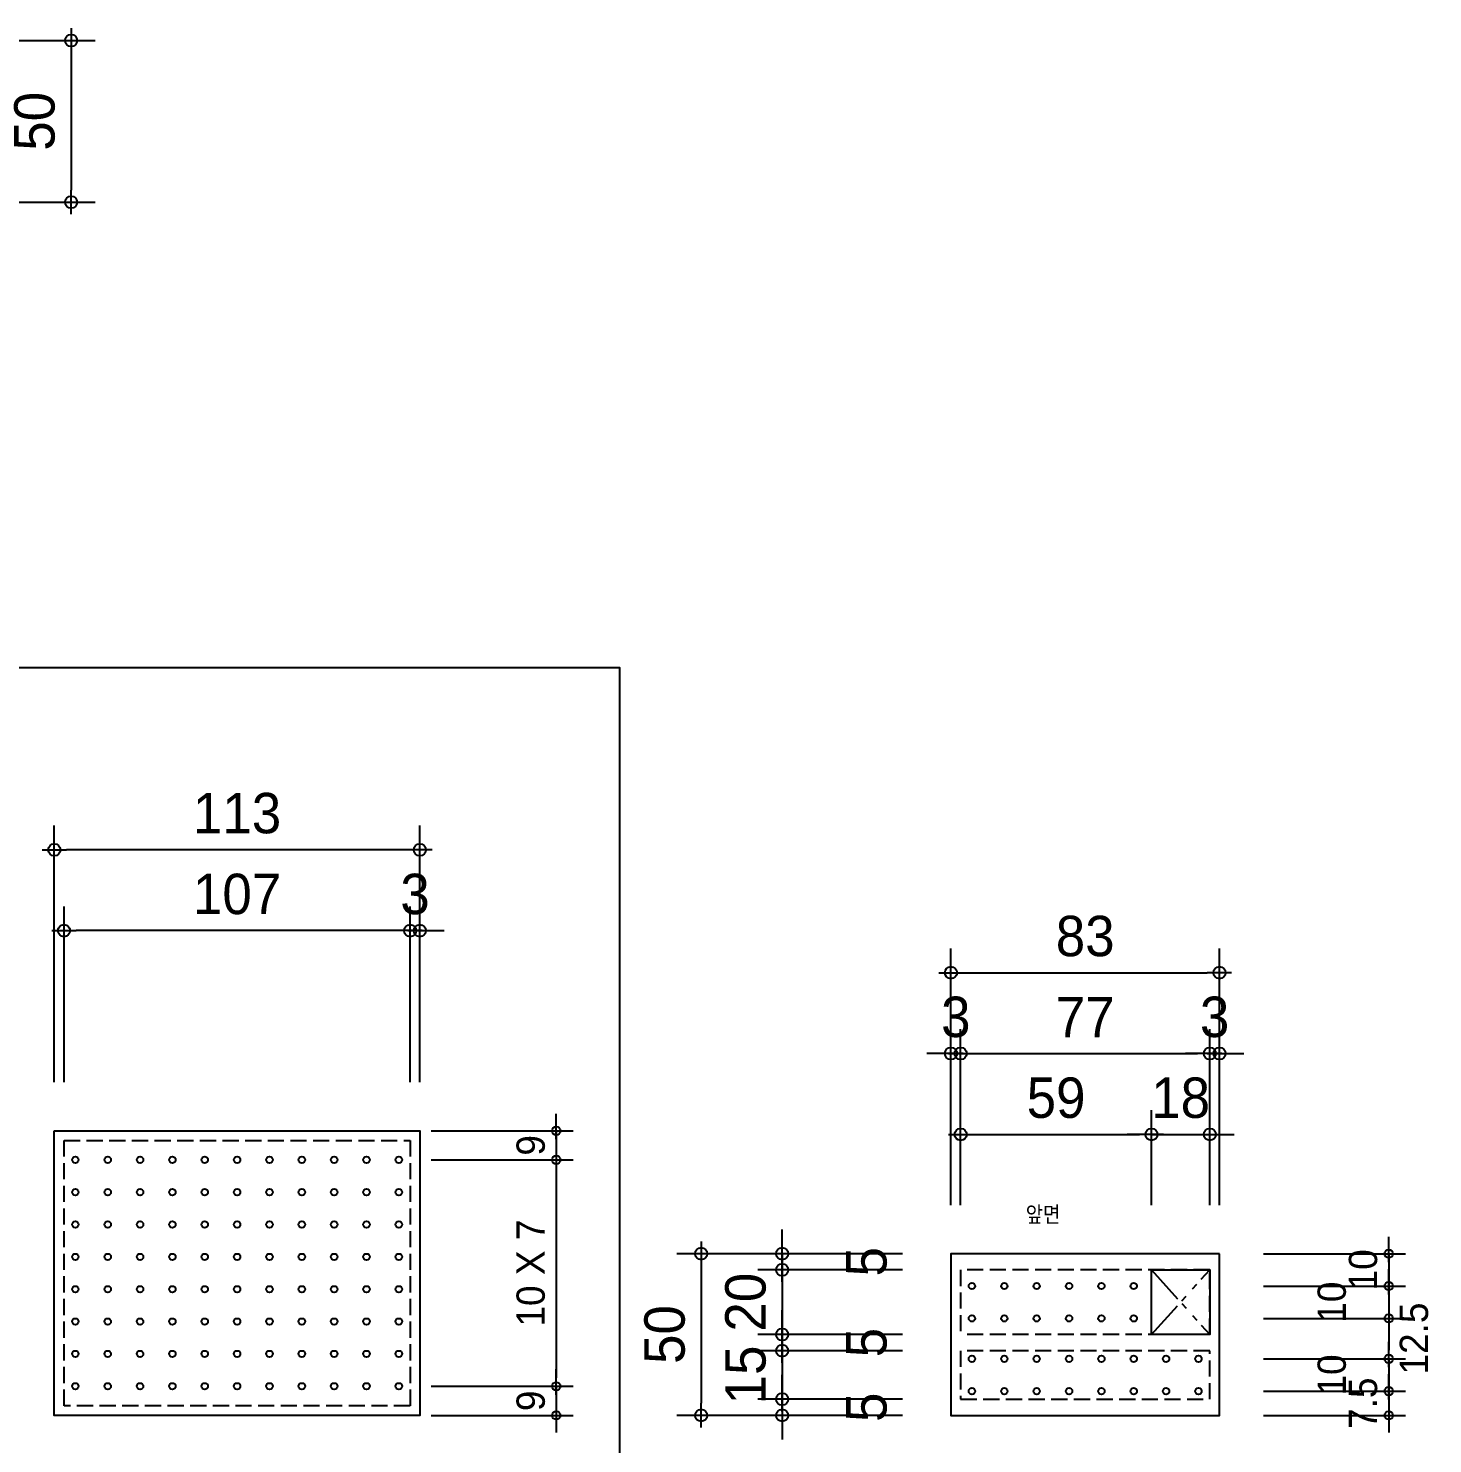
# Model space of a CAD drawing. Header units: millimetres. Extents: x -32584 to -4664, y -30774 to -7942.
# Drawn here: x -6935.2 to -6501.1, y -16604.7 to -16167.1 of the extents above; entities that cross this region are included whole.
import ezdxf
from ezdxf.enums import TextEntityAlignment as Align

# ---------------------------------------------------------------- set-up
doc = ezdxf.new("R2010")
doc.units = ezdxf.units.MM
for name, pattern in [('ANYANG1', [11.5, 6, -1, 1, -1.5, 1, -1]), ('ER-IJ', [6.5, 5, -0.5, 0.5, -0.5]), ('HID3-ER', [7, 5, -2])]:
    doc.linetypes.add(name, pattern=pattern)
doc.layers.get('Defpoints').update_dxf_attribs({"color": 144})
for name, color, linetype in [('AA-LAND', 5, 'Continuous'), ('AA-WAXM-BRCK', 3, 'Continuous'), ('CONC-ER', 2, 'Continuous'), ('DIM-ER', 221, 'Continuous'), ('ELE-ER', 11, 'Continuous'), ('OPEN-ER', 30, 'ER-IJ'), ('TEXT-ER', 3, 'Continuous')]:
    doc.layers.add(name, color=color, linetype=linetype)
doc.styles.add('ER', font='Dotum.ttf')
doc.dimstyles.new('50 SDIM', dxfattribs={"dimscale": 50, "dimtxt": 2.5, "dimasz": 0.75, "dimexe": 1.5, "dimexo": 1, "dimgap": 1, "dimtad": 1, "dimdec": 1, "dimdsep": 46, "dimlunit": 6, "dimtxsty": 'ER', "dimblk": 'DOT-ER', "dimcen": 1, "dimdle": 3.6, "dimclrd": 256, "dimclre": 256, "dimclrt": 220, "dimadec": 0, "dimazin": 0, "dimtfac": 1, "dimtdec": 1, "dimtix": 1, "dimtmove": 2, "dimatfit": 3, "dimldrblk": 'DOT', "dimfxl": 0, "dimtolj": 1, "dimtzin": 0, "dimlwd": -1, "dimlwe": -1, "dimarcsym": 0})

# ---------------------------------------------------------------- blocks, each defined once
blk = doc.blocks.new('DOT-ER')
at = {"layer": 'DIM-ER'}
blk.add_line((1, 0), (-1, 0), dxfattribs=at)
at = {"layer": 'DIM-ER', "color": 2}
blk.add_circle((0, 0), 0.5, dxfattribs=at)
blk = doc.blocks.new('*D128')
at = {"layer": 'Defpoints', "color": 0, "transparency": 16777216}
for p in [(-6927.13, -16421.1), (-6927.13, -16497.98), (-6814.13, -16497.98)]:
    blk.add_point(p, dxfattribs=at)
at = {"layer": 'DIM-ER', "transparency": 16777216}
for p, q in [((-6927.13, -16492.98), (-6927.13, -16413.6)), ((-6814.13, -16492.98), (-6814.13, -16413.6)), ((-6817.88, -16421.1), (-6923.38, -16421.1))]:
    blk.add_line(p, q, dxfattribs=at)
at = {"layer": 'DIM-ER', "transparency": 16777216, "xscale": 3.75, "yscale": 3.75, "zscale": 3.75, "rotation": 180}
blk.add_blockref('DOT-ER', (-6927.13, -16421.1), dxfattribs=at)
at = {"layer": 'DIM-ER', "transparency": 16777216, "xscale": 3.75, "yscale": 3.75, "zscale": 3.75}
blk.add_blockref('DOT-ER', (-6814.13, -16421.1), dxfattribs=at)
at = {"layer": 'DIM-ER', "color": 220, "transparency": 16777216, "insert": (-6870.63, -16409.84), "char_height": 12.5, "attachment_point": 5, "style": 'ER'}
blk.add_mtext('\\A1;113', dxfattribs=at)
blk = doc.blocks.new('_Dot')
at = {"color": 0, "linetype": 'ByBlock', "lineweight": -2}
blk.add_line((-0.5, 0), (-1, 0), dxfattribs=at)
at = {"color": 0, "linetype": 'ByBlock', "const_width": 0.5}
blk.add_lwpolyline([(-0.25, 0, 1), (0.25, 0, 1)], format="xyb", close=True, dxfattribs=at)
blk = doc.blocks.new('*D129')
at = {"layer": 'Defpoints', "color": 0, "transparency": 16777216}
for p in [(-6817.13, -16446.1), (-6817.13, -16497.98), (-6814.13, -16497.98)]:
    blk.add_point(p, dxfattribs=at)
at = {"layer": 'DIM-ER', "transparency": 16777216}
for p, q in [((-6817.13, -16492.98), (-6817.13, -16438.6)), ((-6814.13, -16492.98), (-6814.13, -16438.6)), ((-6820.88, -16446.1), (-6824.63, -16446.1)), ((-6814.13, -16446.1), (-6817.13, -16446.1)), ((-6810.38, -16446.1), (-6806.63, -16446.1))]:
    blk.add_line(p, q, dxfattribs=at)
at = {"layer": 'DIM-ER', "transparency": 16777216, "xscale": 3.75, "yscale": 3.75, "zscale": 3.75}
blk.add_blockref('DOT-ER', (-6817.13, -16446.1), dxfattribs=at)
at = {"layer": 'DIM-ER', "transparency": 16777216, "xscale": 3.75, "yscale": 3.75, "zscale": 3.75, "rotation": 180}
blk.add_blockref('DOT-ER', (-6814.13, -16446.1), dxfattribs=at)
at = {"layer": 'DIM-ER', "color": 220, "transparency": 16777216, "insert": (-6815.63, -16434.84), "char_height": 12.5, "attachment_point": 5, "style": 'ER'}
blk.add_mtext('\\A1;3', dxfattribs=at)
blk = doc.blocks.new('*D130')
at = {"layer": 'Defpoints', "color": 0, "transparency": 16777216}
for p in [(-6924.13, -16446.1), (-6924.13, -16497.98), (-6817.13, -16497.98)]:
    blk.add_point(p, dxfattribs=at)
at = {"layer": 'DIM-ER', "transparency": 16777216}
for p, q in [((-6924.13, -16492.98), (-6924.13, -16438.6)), ((-6817.13, -16492.98), (-6817.13, -16438.6)), ((-6820.88, -16446.1), (-6920.38, -16446.1))]:
    blk.add_line(p, q, dxfattribs=at)
at = {"layer": 'DIM-ER', "transparency": 16777216, "xscale": 3.75, "yscale": 3.75, "zscale": 3.75, "rotation": 180}
blk.add_blockref('DOT-ER', (-6924.13, -16446.1), dxfattribs=at)
at = {"layer": 'DIM-ER', "transparency": 16777216, "xscale": 3.75, "yscale": 3.75, "zscale": 3.75}
blk.add_blockref('DOT-ER', (-6817.13, -16446.1), dxfattribs=at)
at = {"layer": 'DIM-ER', "color": 220, "transparency": 16777216, "insert": (-6870.63, -16434.84), "char_height": 12.5, "attachment_point": 5, "style": 'ER'}
blk.add_mtext('\\A1;107', dxfattribs=at)
blk = doc.blocks.new('*D199')
at = {"layer": 'Defpoints', "color": 0, "transparency": 16777216}
for p in [(-6659.97, -16545.98), (-6727.16, -16595.98), (-6659.97, -16595.98)]:
    blk.add_point(p, dxfattribs=at)
at = {"layer": 'DIM-ER', "transparency": 16777216}
for p, q in [((-6664.97, -16545.98), (-6734.66, -16545.98)), ((-6727.16, -16549.73), (-6727.16, -16592.23)), ((-6664.97, -16595.98), (-6734.66, -16595.98))]:
    blk.add_line(p, q, dxfattribs=at)
at = {"layer": 'DIM-ER', "transparency": 16777216, "xscale": 3.75, "yscale": 3.75, "zscale": 3.75}
for p, rotation in [((-6727.16, -16545.98), 90), ((-6727.16, -16595.98), 270)]:
    blk.add_blockref('DOT-ER', p, dxfattribs=dict(at, rotation=rotation))
at = {"layer": 'DIM-ER', "color": 220, "transparency": 16777216, "insert": (-6738.42, -16570.98), "char_height": 12.5, "attachment_point": 5, "rotation": 90, "style": 'ER'}
blk.add_mtext('\\A1;50', dxfattribs=at)
blk = doc.blocks.new('*D200')
at = {"layer": 'Defpoints', "color": 0, "transparency": 16777216}
for p in [(-6659.97, -16590.98), (-6702.16, -16595.98), (-6659.97, -16595.98)]:
    blk.add_point(p, dxfattribs=at)
at = {"layer": 'DIM-ER', "transparency": 16777216}
for p, q in [((-6702.16, -16587.23), (-6702.16, -16583.48)), ((-6664.97, -16590.98), (-6709.66, -16590.98)), ((-6702.16, -16590.98), (-6702.16, -16595.98)), ((-6664.97, -16595.98), (-6709.66, -16595.98)), ((-6702.16, -16599.73), (-6702.16, -16603.48))]:
    blk.add_line(p, q, dxfattribs=at)
at = {"layer": 'DIM-ER', "transparency": 16777216, "xscale": 3.75, "yscale": 3.75, "zscale": 3.75}
for p, rotation in [((-6702.16, -16590.98), 270), ((-6702.16, -16595.98), 90)]:
    blk.add_blockref('DOT-ER', p, dxfattribs=dict(at, rotation=rotation))
at = {"layer": 'DIM-ER', "color": 220, "transparency": 16777216, "insert": (-6676.02, -16593.48), "char_height": 12.5, "attachment_point": 5, "rotation": 90, "style": 'ER'}
blk.add_mtext('\\A1;5', dxfattribs=at)
blk = doc.blocks.new('*D201')
at = {"layer": 'Defpoints', "color": 0, "transparency": 16777216}
for p in [(-6659.97, -16545.98), (-6702.16, -16550.98), (-6659.97, -16550.98)]:
    blk.add_point(p, dxfattribs=at)
at = {"layer": 'DIM-ER', "transparency": 16777216}
for p, q in [((-6702.16, -16542.23), (-6702.16, -16538.48)), ((-6664.97, -16545.98), (-6709.66, -16545.98)), ((-6702.16, -16545.98), (-6702.16, -16550.98)), ((-6664.97, -16550.98), (-6709.66, -16550.98)), ((-6702.16, -16554.73), (-6702.16, -16558.48))]:
    blk.add_line(p, q, dxfattribs=at)
at = {"layer": 'DIM-ER', "transparency": 16777216, "xscale": 3.75, "yscale": 3.75, "zscale": 3.75}
for p, rotation in [((-6702.16, -16545.98), 270), ((-6702.16, -16550.98), 90)]:
    blk.add_blockref('DOT-ER', p, dxfattribs=dict(at, rotation=rotation))
at = {"layer": 'DIM-ER', "color": 220, "transparency": 16777216, "insert": (-6676.02, -16548.48), "char_height": 12.5, "attachment_point": 5, "rotation": 90, "style": 'ER'}
blk.add_mtext('\\A1;5', dxfattribs=at)
blk = doc.blocks.new('*D202')
at = {"layer": 'Defpoints', "color": 0, "transparency": 16777216}
for p in [(-6659.97, -16570.98), (-6702.16, -16575.98), (-6659.97, -16575.98)]:
    blk.add_point(p, dxfattribs=at)
at = {"layer": 'DIM-ER', "transparency": 16777216}
for p, q in [((-6702.16, -16567.23), (-6702.16, -16563.48)), ((-6664.97, -16570.98), (-6709.66, -16570.98)), ((-6702.16, -16570.98), (-6702.16, -16575.98)), ((-6664.97, -16575.98), (-6709.66, -16575.98)), ((-6702.16, -16579.73), (-6702.16, -16583.48))]:
    blk.add_line(p, q, dxfattribs=at)
at = {"layer": 'DIM-ER', "transparency": 16777216, "xscale": 3.75, "yscale": 3.75, "zscale": 3.75}
for p, rotation in [((-6702.16, -16570.98), 270), ((-6702.16, -16575.98), 90)]:
    blk.add_blockref('DOT-ER', p, dxfattribs=dict(at, rotation=rotation))
at = {"layer": 'DIM-ER', "color": 220, "transparency": 16777216, "insert": (-6676.02, -16573.48), "char_height": 12.5, "attachment_point": 5, "rotation": 90, "style": 'ER'}
blk.add_mtext('\\A1;5', dxfattribs=at)
blk = doc.blocks.new('*D186')
at = {"layer": 'Defpoints', "color": 0, "transparency": 16777216}
for p in [(-6659.97, -16575.98), (-6702.16, -16590.98), (-6659.97, -16590.98)]:
    blk.add_point(p, dxfattribs=at)
at = {"layer": 'DIM-ER', "transparency": 16777216}
for p, q in [((-6702.16, -16572.23), (-6702.16, -16568.48)), ((-6664.97, -16575.98), (-6709.66, -16575.98)), ((-6702.16, -16575.98), (-6702.16, -16590.98)), ((-6664.97, -16590.98), (-6709.66, -16590.98)), ((-6702.16, -16594.73), (-6702.16, -16598.48))]:
    blk.add_line(p, q, dxfattribs=at)
at = {"layer": 'DIM-ER', "transparency": 16777216, "xscale": 3.75, "yscale": 3.75, "zscale": 3.75}
for p, rotation in [((-6702.16, -16575.98), 270), ((-6702.16, -16590.98), 90)]:
    blk.add_blockref('DOT-ER', p, dxfattribs=dict(at, rotation=rotation))
at = {"layer": 'DIM-ER', "color": 220, "transparency": 16777216, "insert": (-6713.42, -16583.48), "char_height": 12.5, "attachment_point": 5, "rotation": 90, "style": 'ER'}
blk.add_mtext('\\A1;15', dxfattribs=at)
blk = doc.blocks.new('*D187')
at = {"layer": 'Defpoints', "color": 0, "transparency": 16777216}
for p in [(-6659.97, -16550.98), (-6702.16, -16570.98), (-6659.97, -16570.98)]:
    blk.add_point(p, dxfattribs=at)
at = {"layer": 'DIM-ER', "transparency": 16777216}
for p, q in [((-6702.16, -16547.23), (-6702.16, -16543.48)), ((-6664.97, -16550.98), (-6709.66, -16550.98)), ((-6702.16, -16550.98), (-6702.16, -16570.98)), ((-6664.97, -16570.98), (-6709.66, -16570.98)), ((-6702.16, -16574.73), (-6702.16, -16578.48))]:
    blk.add_line(p, q, dxfattribs=at)
at = {"layer": 'DIM-ER', "transparency": 16777216, "xscale": 3.75, "yscale": 3.75, "zscale": 3.75}
for p, rotation in [((-6702.16, -16550.98), 270), ((-6702.16, -16570.98), 90)]:
    blk.add_blockref('DOT-ER', p, dxfattribs=dict(at, rotation=rotation))
at = {"layer": 'DIM-ER', "color": 220, "transparency": 16777216, "insert": (-6713.42, -16560.98), "char_height": 12.5, "attachment_point": 5, "rotation": 90, "style": 'ER'}
blk.add_mtext('\\A1;20', dxfattribs=at)
blk = doc.blocks.new('*D188')
at = {"layer": 'Defpoints', "color": 0, "transparency": 16777216}
for p in [(-6566.97, -16459.1), (-6649.97, -16535.98), (-6566.97, -16535.98)]:
    blk.add_point(p, dxfattribs=at)
at = {"layer": 'DIM-ER', "transparency": 16777216}
for p, q in [((-6649.97, -16530.98), (-6649.97, -16451.6)), ((-6566.97, -16530.98), (-6566.97, -16451.6)), ((-6646.22, -16459.1), (-6570.72, -16459.1))]:
    blk.add_line(p, q, dxfattribs=at)
at = {"layer": 'DIM-ER', "transparency": 16777216, "xscale": 3.75, "yscale": 3.75, "zscale": 3.75, "rotation": 180}
blk.add_blockref('DOT-ER', (-6649.97, -16459.1), dxfattribs=at)
at = {"layer": 'DIM-ER', "transparency": 16777216, "xscale": 3.75, "yscale": 3.75, "zscale": 3.75}
blk.add_blockref('DOT-ER', (-6566.97, -16459.1), dxfattribs=at)
at = {"layer": 'DIM-ER', "color": 220, "transparency": 16777216, "insert": (-6608.47, -16447.84), "char_height": 12.5, "attachment_point": 5, "style": 'ER'}
blk.add_mtext('\\A1;83', dxfattribs=at)
blk = doc.blocks.new('*D189')
at = {"layer": 'Defpoints', "color": 0, "transparency": 16777216}
for p in [(-6646.97, -16484.1), (-6649.97, -16535.98), (-6646.97, -16535.98)]:
    blk.add_point(p, dxfattribs=at)
at = {"layer": 'DIM-ER', "transparency": 16777216}
for p, q in [((-6649.97, -16530.98), (-6649.97, -16476.6)), ((-6646.97, -16530.98), (-6646.97, -16476.6)), ((-6653.72, -16484.1), (-6657.47, -16484.1)), ((-6649.97, -16484.1), (-6646.97, -16484.1)), ((-6643.22, -16484.1), (-6639.47, -16484.1))]:
    blk.add_line(p, q, dxfattribs=at)
at = {"layer": 'DIM-ER', "transparency": 16777216, "xscale": 3.75, "yscale": 3.75, "zscale": 3.75}
blk.add_blockref('DOT-ER', (-6649.97, -16484.1), dxfattribs=at)
at = {"layer": 'DIM-ER', "transparency": 16777216, "xscale": 3.75, "yscale": 3.75, "zscale": 3.75, "rotation": 180}
blk.add_blockref('DOT-ER', (-6646.97, -16484.1), dxfattribs=at)
at = {"layer": 'DIM-ER', "color": 220, "transparency": 16777216, "insert": (-6648.47, -16472.84), "char_height": 12.5, "attachment_point": 5, "style": 'ER'}
blk.add_mtext('\\A1;3', dxfattribs=at)
blk = doc.blocks.new('*D190')
at = {"layer": 'Defpoints', "color": 0, "transparency": 16777216}
for p in [(-6566.97, -16484.1), (-6569.97, -16535.98), (-6566.97, -16535.98)]:
    blk.add_point(p, dxfattribs=at)
at = {"layer": 'DIM-ER', "transparency": 16777216}
for p, q in [((-6569.97, -16530.98), (-6569.97, -16476.6)), ((-6566.97, -16530.98), (-6566.97, -16476.6)), ((-6573.72, -16484.1), (-6577.47, -16484.1)), ((-6569.97, -16484.1), (-6566.97, -16484.1)), ((-6563.22, -16484.1), (-6559.47, -16484.1))]:
    blk.add_line(p, q, dxfattribs=at)
at = {"layer": 'DIM-ER', "transparency": 16777216, "xscale": 3.75, "yscale": 3.75, "zscale": 3.75}
blk.add_blockref('DOT-ER', (-6569.97, -16484.1), dxfattribs=at)
at = {"layer": 'DIM-ER', "transparency": 16777216, "xscale": 3.75, "yscale": 3.75, "zscale": 3.75, "rotation": 180}
blk.add_blockref('DOT-ER', (-6566.97, -16484.1), dxfattribs=at)
at = {"layer": 'DIM-ER', "color": 220, "transparency": 16777216, "insert": (-6568.47, -16472.84), "char_height": 12.5, "attachment_point": 5, "style": 'ER'}
blk.add_mtext('\\A1;3', dxfattribs=at)
blk = doc.blocks.new('*D191')
at = {"layer": 'Defpoints', "color": 0, "transparency": 16777216}
for p in [(-6569.97, -16484.1), (-6646.97, -16535.98), (-6569.97, -16535.98)]:
    blk.add_point(p, dxfattribs=at)
at = {"layer": 'DIM-ER', "transparency": 16777216}
for p, q in [((-6646.97, -16530.98), (-6646.97, -16476.6)), ((-6569.97, -16530.98), (-6569.97, -16476.6)), ((-6643.22, -16484.1), (-6573.72, -16484.1))]:
    blk.add_line(p, q, dxfattribs=at)
at = {"layer": 'DIM-ER', "transparency": 16777216, "xscale": 3.75, "yscale": 3.75, "zscale": 3.75, "rotation": 180}
blk.add_blockref('DOT-ER', (-6646.97, -16484.1), dxfattribs=at)
at = {"layer": 'DIM-ER', "transparency": 16777216, "xscale": 3.75, "yscale": 3.75, "zscale": 3.75}
blk.add_blockref('DOT-ER', (-6569.97, -16484.1), dxfattribs=at)
at = {"layer": 'DIM-ER', "color": 220, "transparency": 16777216, "insert": (-6608.47, -16472.85), "char_height": 12.5, "attachment_point": 5, "style": 'ER'}
blk.add_mtext('\\A1;77', dxfattribs=at)
blk = doc.blocks.new('*D222')
at = {"layer": 'Defpoints', "color": 0, "transparency": 16777216}
for p in [(-6989.13, -16170.85), (-6989.13, -16220.85), (-6921.95, -16220.85)]:
    blk.add_point(p, dxfattribs=at)
at = {"layer": 'DIM-ER', "transparency": 16777216}
for p, q in [((-6984.13, -16170.85), (-6914.45, -16170.85)), ((-6921.95, -16174.6), (-6921.95, -16217.1)), ((-6984.13, -16220.85), (-6914.45, -16220.85))]:
    blk.add_line(p, q, dxfattribs=at)
at = {"layer": 'DIM-ER', "transparency": 16777216, "xscale": 3.75, "yscale": 3.75, "zscale": 3.75}
for p, rotation in [((-6921.95, -16170.85), 90), ((-6921.95, -16220.85), 270)]:
    blk.add_blockref('DOT-ER', p, dxfattribs=dict(at, rotation=rotation))
at = {"layer": 'DIM-ER', "color": 220, "transparency": 16777216, "insert": (-6933.2, -16195.85), "char_height": 12.5, "attachment_point": 5, "rotation": 90, "style": 'ER'}
blk.add_mtext('\\A1;50', dxfattribs=at)
blk = doc.blocks.new('*D255')
at = {"layer": 'Defpoints', "color": 0, "transparency": 16777216}
for p in [(-6814.13, -16586.98), (-6814.13, -16595.98), (-6771.95, -16595.98)]:
    blk.add_point(p, dxfattribs=at)
at = {"layer": 'DIM-ER', "transparency": 16777216}
for p, q in [((-6771.95, -16584.36), (-6771.95, -16581.73)), ((-6810.63, -16586.98), (-6766.7, -16586.98)), ((-6771.95, -16586.98), (-6771.95, -16595.98)), ((-6810.63, -16595.98), (-6766.7, -16595.98)), ((-6771.95, -16598.61), (-6771.95, -16601.23))]:
    blk.add_line(p, q, dxfattribs=at)
at = {"layer": 'DIM-ER', "transparency": 16777216, "xscale": 2.625, "yscale": 2.625, "zscale": 2.625}
for p, rotation in [((-6771.95, -16586.98), 270), ((-6771.95, -16595.98), 90)]:
    blk.add_blockref('DOT-ER', p, dxfattribs=dict(at, rotation=rotation))
at = {"layer": 'DIM-ER', "color": 220, "transparency": 16777216, "insert": (-6779.83, -16591.48), "char_height": 8.75, "attachment_point": 5, "rotation": 90, "style": 'ER'}
blk.add_mtext('\\A1;9', dxfattribs=at)
blk = doc.blocks.new('*D258')
at = {"layer": 'Defpoints', "color": 0, "transparency": 16777216}
for p in [(-6814.13, -16516.98), (-6814.13, -16586.98), (-6771.95, -16586.98)]:
    blk.add_point(p, dxfattribs=at)
at = {"layer": 'DIM-ER', "transparency": 16777216}
for p, q in [((-6810.63, -16516.98), (-6766.7, -16516.98)), ((-6771.95, -16519.61), (-6771.95, -16584.36)), ((-6810.63, -16586.98), (-6766.7, -16586.98))]:
    blk.add_line(p, q, dxfattribs=at)
at = {"layer": 'DIM-ER', "transparency": 16777216, "xscale": 2.625, "yscale": 2.625, "zscale": 2.625}
for p, rotation in [((-6771.95, -16516.98), 90), ((-6771.95, -16586.98), 270)]:
    blk.add_blockref('DOT-ER', p, dxfattribs=dict(at, rotation=rotation))
at = {"layer": 'DIM-ER', "color": 220, "transparency": 16777216, "insert": (-6779.83, -16551.98), "char_height": 8.75, "attachment_point": 5, "rotation": 90, "style": 'ER'}
blk.add_mtext('\\A1;10 X 7', dxfattribs=at)
blk = doc.blocks.new('*D262')
at = {"layer": 'Defpoints', "color": 0, "transparency": 16777216}
for p in [(-6814.13, -16507.98), (-6814.13, -16516.98), (-6771.95, -16516.98)]:
    blk.add_point(p, dxfattribs=at)
at = {"layer": 'DIM-ER', "transparency": 16777216}
for p, q in [((-6771.95, -16505.36), (-6771.95, -16502.73)), ((-6810.63, -16507.98), (-6766.7, -16507.98)), ((-6771.95, -16507.98), (-6771.95, -16516.98)), ((-6810.63, -16516.98), (-6766.7, -16516.98)), ((-6771.95, -16519.61), (-6771.95, -16522.23))]:
    blk.add_line(p, q, dxfattribs=at)
at = {"layer": 'DIM-ER', "transparency": 16777216, "xscale": 2.625, "yscale": 2.625, "zscale": 2.625}
for p, rotation in [((-6771.95, -16507.98), 270), ((-6771.95, -16516.98), 90)]:
    blk.add_blockref('DOT-ER', p, dxfattribs=dict(at, rotation=rotation))
at = {"layer": 'DIM-ER', "color": 220, "transparency": 16777216, "insert": (-6779.83, -16512.48), "char_height": 8.75, "attachment_point": 5, "rotation": 90, "style": 'ER'}
blk.add_mtext('\\A1;9', dxfattribs=at)
blk = doc.blocks.new('A$C79954E81')
at = {"layer": 'AA-LAND'}
for centre in [(6.5, -9), (16.5, -9), (26.5, -9), (36.5, -9), (46.5, -9), (56.5, -9), (66.5, -9), (76.5, -9), (86.5, -9), (96.5, -9), (106.5, -9), (6.5, -19), (16.5, -19), (26.5, -19), (36.5, -19), (46.5, -19), (56.5, -19), (66.5, -19), (76.5, -19), (86.5, -19), (96.5, -19), (106.5, -19), (6.5, -29), (16.5, -29), (26.5, -29), (36.5, -29), (46.5, -29), (56.5, -29), (66.5, -29), (76.5, -29), (86.5, -29), (96.5, -29), (106.5, -29), (6.5, -39), (16.5, -39), (26.5, -39), (36.5, -39), (46.5, -39), (56.5, -39), (66.5, -39), (76.5, -39), (86.5, -39), (96.5, -39), (106.5, -39), (6.5, -49), (16.5, -49), (26.5, -49), (36.5, -49), (46.5, -49), (56.5, -49), (66.5, -49), (76.5, -49), (86.5, -49), (96.5, -49), (106.5, -49), (6.5, -59), (16.5, -59), (26.5, -59), (36.5, -59), (46.5, -59), (56.5, -59), (66.5, -59), (76.5, -59), (86.5, -59), (96.5, -59), (106.5, -59), (6.5, -69), (16.5, -69), (26.5, -69), (36.5, -69), (46.5, -69), (56.5, -69), (66.5, -69), (76.5, -69), (86.5, -69), (96.5, -69), (106.5, -69), (6.5, -79), (16.5, -79), (26.5, -79), (36.5, -79), (46.5, -79), (56.5, -79), (66.5, -79), (76.5, -79), (86.5, -79), (96.5, -79), (106.5, -79)]:
    blk.add_circle(centre, 1, dxfattribs=at)
blk = doc.blocks.new('*D289')
at = {"layer": 'Defpoints', "color": 0, "transparency": 16777216}
for p in [(-6569.97, -16509.1), (-6587.97, -16535.98), (-6569.97, -16535.98)]:
    blk.add_point(p, dxfattribs=at)
at = {"layer": 'DIM-ER', "transparency": 16777216}
for p, q in [((-6587.97, -16530.98), (-6587.97, -16501.6)), ((-6569.97, -16530.98), (-6569.97, -16501.6)), ((-6591.72, -16509.1), (-6595.47, -16509.1)), ((-6587.97, -16509.1), (-6569.97, -16509.1)), ((-6566.22, -16509.1), (-6562.47, -16509.1))]:
    blk.add_line(p, q, dxfattribs=at)
at = {"layer": 'DIM-ER', "transparency": 16777216, "xscale": 3.75, "yscale": 3.75, "zscale": 3.75}
blk.add_blockref('DOT-ER', (-6587.97, -16509.1), dxfattribs=at)
at = {"layer": 'DIM-ER', "transparency": 16777216, "xscale": 3.75, "yscale": 3.75, "zscale": 3.75, "rotation": 180}
blk.add_blockref('DOT-ER', (-6569.97, -16509.1), dxfattribs=at)
at = {"layer": 'DIM-ER', "color": 220, "transparency": 16777216, "insert": (-6578.97, -16497.84), "char_height": 12.5, "attachment_point": 5, "style": 'ER'}
blk.add_mtext('\\A1;18', dxfattribs=at)
blk = doc.blocks.new('*D290')
at = {"layer": 'Defpoints', "color": 0, "transparency": 16777216}
for p in [(-6587.97, -16509.1), (-6646.97, -16535.98), (-6587.97, -16535.98)]:
    blk.add_point(p, dxfattribs=at)
at = {"layer": 'DIM-ER', "transparency": 16777216}
for p, q in [((-6646.97, -16530.98), (-6646.97, -16501.6)), ((-6587.97, -16530.98), (-6587.97, -16501.6)), ((-6643.22, -16509.1), (-6591.72, -16509.1))]:
    blk.add_line(p, q, dxfattribs=at)
at = {"layer": 'DIM-ER', "transparency": 16777216, "xscale": 3.75, "yscale": 3.75, "zscale": 3.75, "rotation": 180}
blk.add_blockref('DOT-ER', (-6646.97, -16509.1), dxfattribs=at)
at = {"layer": 'DIM-ER', "transparency": 16777216, "xscale": 3.75, "yscale": 3.75, "zscale": 3.75}
blk.add_blockref('DOT-ER', (-6587.97, -16509.1), dxfattribs=at)
at = {"layer": 'DIM-ER', "color": 220, "transparency": 16777216, "insert": (-6617.47, -16497.84), "char_height": 12.5, "attachment_point": 5, "style": 'ER'}
blk.add_mtext('\\A1;59', dxfattribs=at)
blk = doc.blocks.new('*D300')
at = {"layer": 'Defpoints', "color": 0, "transparency": 16777216}
for p in [(-6556.85, -16588.48), (-6556.85, -16595.98), (-6514.66, -16595.98)]:
    blk.add_point(p, dxfattribs=at)
at = {"layer": 'DIM-ER', "transparency": 16777216}
for p, q in [((-6514.66, -16585.86), (-6514.66, -16583.23)), ((-6553.35, -16588.48), (-6509.41, -16588.48)), ((-6514.66, -16588.48), (-6514.66, -16595.98)), ((-6553.35, -16595.98), (-6509.41, -16595.98)), ((-6514.66, -16598.61), (-6514.66, -16601.23))]:
    blk.add_line(p, q, dxfattribs=at)
at = {"layer": 'DIM-ER', "transparency": 16777216, "xscale": 2.625, "yscale": 2.625, "zscale": 2.625}
for p, rotation in [((-6514.66, -16588.48), 270), ((-6514.66, -16595.98), 90)]:
    blk.add_blockref('DOT-ER', p, dxfattribs=dict(at, rotation=rotation))
at = {"layer": 'DIM-ER', "color": 220, "transparency": 16777216, "insert": (-6522.54, -16592.23), "char_height": 8.75, "attachment_point": 5, "rotation": 90, "style": 'ER'}
blk.add_mtext('\\A1;7.5', dxfattribs=at)
blk = doc.blocks.new('*D302')
at = {"layer": 'Defpoints', "color": 0, "transparency": 16777216}
for p in [(-6556.85, -16545.98), (-6556.85, -16555.98), (-6514.66, -16555.98)]:
    blk.add_point(p, dxfattribs=at)
at = {"layer": 'DIM-ER', "transparency": 16777216}
for p, q in [((-6514.66, -16543.36), (-6514.66, -16540.73)), ((-6553.35, -16545.98), (-6509.41, -16545.98)), ((-6514.66, -16545.98), (-6514.66, -16555.98)), ((-6553.35, -16555.98), (-6509.41, -16555.98)), ((-6514.66, -16558.61), (-6514.66, -16561.23))]:
    blk.add_line(p, q, dxfattribs=at)
at = {"layer": 'DIM-ER', "transparency": 16777216, "xscale": 2.625, "yscale": 2.625, "zscale": 2.625}
for p, rotation in [((-6514.66, -16545.98), 270), ((-6514.66, -16555.98), 90)]:
    blk.add_blockref('DOT-ER', p, dxfattribs=dict(at, rotation=rotation))
at = {"layer": 'DIM-ER', "color": 220, "transparency": 16777216, "insert": (-6522.54, -16550.98), "char_height": 8.75, "attachment_point": 5, "rotation": 90, "style": 'ER'}
blk.add_mtext('\\A1;10', dxfattribs=at)
blk = doc.blocks.new('*D303')
at = {"layer": 'Defpoints', "color": 0, "transparency": 16777216}
for p in [(-6556.85, -16555.98), (-6556.85, -16565.98), (-6514.66, -16565.98)]:
    blk.add_point(p, dxfattribs=at)
at = {"layer": 'DIM-ER', "transparency": 16777216}
for p, q in [((-6514.66, -16553.36), (-6514.66, -16550.73)), ((-6553.35, -16555.98), (-6509.41, -16555.98)), ((-6514.66, -16555.98), (-6514.66, -16565.98)), ((-6553.35, -16565.98), (-6509.41, -16565.98)), ((-6514.66, -16568.61), (-6514.66, -16571.23))]:
    blk.add_line(p, q, dxfattribs=at)
at = {"layer": 'DIM-ER', "transparency": 16777216, "xscale": 2.625, "yscale": 2.625, "zscale": 2.625}
for p, rotation in [((-6514.66, -16555.98), 270), ((-6514.66, -16565.98), 90)]:
    blk.add_blockref('DOT-ER', p, dxfattribs=dict(at, rotation=rotation))
at = {"layer": 'DIM-ER', "color": 220, "transparency": 16777216, "insert": (-6532.21, -16560.98), "char_height": 8.75, "attachment_point": 5, "rotation": 90, "style": 'ER'}
blk.add_mtext('\\A1;10', dxfattribs=at)
blk = doc.blocks.new('*D305')
at = {"layer": 'Defpoints', "color": 0, "transparency": 16777216}
for p in [(-6556.85, -16578.48), (-6556.85, -16588.48), (-6514.66, -16588.48)]:
    blk.add_point(p, dxfattribs=at)
at = {"layer": 'DIM-ER', "transparency": 16777216}
for p, q in [((-6514.66, -16575.86), (-6514.66, -16573.23)), ((-6553.35, -16578.48), (-6509.41, -16578.48)), ((-6514.66, -16578.48), (-6514.66, -16588.48)), ((-6553.35, -16588.48), (-6509.41, -16588.48)), ((-6514.66, -16591.11), (-6514.66, -16593.73))]:
    blk.add_line(p, q, dxfattribs=at)
at = {"layer": 'DIM-ER', "transparency": 16777216, "xscale": 2.625, "yscale": 2.625, "zscale": 2.625}
for p, rotation in [((-6514.66, -16578.48), 270), ((-6514.66, -16588.48), 90)]:
    blk.add_blockref('DOT-ER', p, dxfattribs=dict(at, rotation=rotation))
at = {"layer": 'DIM-ER', "color": 220, "transparency": 16777216, "insert": (-6532.21, -16583.48), "char_height": 8.75, "attachment_point": 5, "rotation": 90, "style": 'ER'}
blk.add_mtext('\\A1;10', dxfattribs=at)
blk = doc.blocks.new('*D306')
at = {"layer": 'Defpoints', "color": 0, "transparency": 16777216}
for p in [(-6556.85, -16565.98), (-6556.85, -16578.48), (-6514.66, -16578.48)]:
    blk.add_point(p, dxfattribs=at)
at = {"layer": 'DIM-ER', "transparency": 16777216}
for p, q in [((-6553.35, -16565.98), (-6509.41, -16565.98)), ((-6514.66, -16568.61), (-6514.66, -16575.86)), ((-6553.35, -16578.48), (-6509.41, -16578.48))]:
    blk.add_line(p, q, dxfattribs=at)
at = {"layer": 'DIM-ER', "transparency": 16777216, "xscale": 2.625, "yscale": 2.625, "zscale": 2.625}
for p, rotation in [((-6514.66, -16565.98), 90), ((-6514.66, -16578.48), 270)]:
    blk.add_blockref('DOT-ER', p, dxfattribs=dict(at, rotation=rotation))
at = {"layer": 'DIM-ER', "color": 220, "transparency": 16777216, "insert": (-6506.8, -16572.23), "char_height": 8.75, "attachment_point": 5, "rotation": 90, "style": 'ER'}
blk.add_mtext('\\A1;12.5', dxfattribs=at)

msp = doc.modelspace()

# ---------------------------------------------------------------- linework, layer by layer
at = {"layer": 'AA-LAND'}
for centre in [(-6643.47, -16555.98), (-6633.47, -16555.98), (-6623.47, -16555.98), (-6613.47, -16555.98), (-6603.47, -16555.98), (-6593.47, -16555.98), (-6643.47, -16565.98), (-6633.47, -16565.98), (-6623.47, -16565.98), (-6613.47, -16565.98), (-6603.47, -16565.98), (-6593.47, -16565.98), (-6643.47, -16578.48), (-6633.47, -16578.48), (-6623.47, -16578.48), (-6613.47, -16578.48), (-6603.47, -16578.48), (-6593.47, -16578.48), (-6583.47, -16578.48), (-6573.47, -16578.48), (-6643.47, -16588.48), (-6633.47, -16588.48), (-6623.47, -16588.48), (-6613.47, -16588.48), (-6603.47, -16588.48), (-6593.47, -16588.48), (-6583.47, -16588.48), (-6573.47, -16588.48)]:
    msp.add_circle(centre, 1, dxfattribs=at)
at = {"layer": 'AA-WAXM-BRCK'}
msp.add_lwpolyline([(-6587.97, -16550.98), (-6569.97, -16550.98), (-6569.97, -16570.98), (-6587.97, -16570.98)], close=True, dxfattribs=at)
at = {"layer": 'CONC-ER'}
for points in [[(-7491.93, -16364.7), (-6752.39, -16364.7), (-6752.39, -16837.78), (-7491.93, -16837.78)], [(-6927.13, -16507.98), (-6814.13, -16507.98), (-6814.13, -16595.98), (-6927.13, -16595.98)], [(-6566.97, -16545.98), (-6649.97, -16545.98), (-6649.97, -16595.98), (-6566.97, -16595.98)]]:
    msp.add_lwpolyline(points, close=True, dxfattribs=at)
at = {"layer": 'ELE-ER', "linetype": 'HID3-ER'}
for p, q in [((-6569.97, -16570.98), (-6646.97, -16570.98)), ((-6569.97, -16575.98), (-6646.97, -16575.98))]:
    msp.add_line(p, q, dxfattribs=at)
msp.add_lwpolyline([(-6924.13, -16510.98), (-6817.13, -16510.98), (-6817.13, -16592.98), (-6924.13, -16592.98)], close=True, dxfattribs=at)
for points in [[(-6569.97, -16570.98), (-6569.97, -16550.98), (-6646.97, -16550.98), (-6646.97, -16570.98)], [(-6646.97, -16575.98), (-6646.97, -16590.98), (-6569.97, -16590.98), (-6569.97, -16575.98)]]:
    msp.add_lwpolyline(points, dxfattribs=at)
at = {"layer": 'OPEN-ER', "linetype": 'ANYANG1', "ltscale": 2}
for p, q in [((-6587.97, -16570.98), (-6569.97, -16550.98)), ((-6587.97, -16550.98), (-6569.97, -16570.98))]:
    msp.add_line(p, q, dxfattribs=at)
at = {"layer": 'TEXT-ER', "color": 225, "linetype": 'Continuous'}
msp.add_lwpolyline([(-6650.45, -16537.81, 0, 3, 0), (-6644.45, -16537.81, 0, 0, 0), (-6598.59, -16537.81, 0, 0, 0)], format="xyseb", dxfattribs=at)

# ---------------------------------------------------------------- block references
at = {"layer": 'AA-WAXM-BRCK'}
msp.add_blockref('A$C79954E81', (-6927.13, -16507.98), dxfattribs=at)

# ---------------------------------------------------------------- texts
at = {"layer": 'TEXT-ER', "color": 3, "linetype": 'Continuous', "style": 'ER', "width": 0.85}
msp.add_text('앞면', height=5, rotation=0, dxfattribs=at).set_placement((-6621.52, -16533.81, 0), align=Align.MIDDLE_CENTER)

# ---------------------------------------------------------------- dimensions: what is measured, and where the dimension line sits
at = {"layer": 'DIM-ER'}
for base, p1, p2, angle, override, picture, middle in [((-6921.95, -16220.85), (-6989.13, -16170.85), (-6989.13, -16220.85), 90, {"dimscale": 5}, '*D222', (-6933.2, -16195.85)), ((-6566.97, -16459.1), (-6649.97, -16535.98), (-6566.97, -16535.98), 180, {"dimscale": 5}, '*D188', (-6608.47, -16447.84)), ((-6646.97, -16484.1), (-6649.97, -16535.98), (-6646.97, -16535.98), 180, {"dimscale": 5}, '*D189', (-6648.47, -16472.84)), ((-6569.97, -16484.1), (-6646.97, -16535.98), (-6569.97, -16535.98), 180, {"dimscale": 5}, '*D191', (-6608.47, -16472.85)), ((-6566.97, -16484.1), (-6569.97, -16535.98), (-6566.97, -16535.98), 180, {"dimscale": 5}, '*D190', (-6568.47, -16472.84)), ((-6587.97, -16509.1), (-6646.97, -16535.98), (-6587.97, -16535.98), 180, {"dimscale": 5}, '*D290', (-6617.47, -16497.84)), ((-6569.97, -16509.1), (-6587.97, -16535.98), (-6569.97, -16535.98), 180, {"dimscale": 5}, '*D289', (-6578.97, -16497.84)), ((-6771.95, -16516.98), (-6814.13, -16507.98), (-6814.13, -16516.98), 90, {"dimscale": 3.5}, '*D262', (-6779.83, -16512.48)), ((-6727.16, -16595.98), (-6659.97, -16545.98), (-6659.97, -16595.98), 90, {"dimscale": 5}, '*D199', (-6738.42, -16570.98)), ((-6514.66, -16555.98), (-6556.85, -16545.98), (-6556.85, -16555.98), 90, {"dimscale": 3.5}, '*D302', (-6522.54, -16550.98)), ((-6702.16, -16570.98), (-6659.97, -16550.98), (-6659.97, -16570.98), 90, {"dimscale": 5}, '*D187', (-6713.42, -16560.98)), ((-6702.16, -16590.98), (-6659.97, -16575.98), (-6659.97, -16590.98), 90, {"dimscale": 5}, '*D186', (-6713.42, -16583.48)), ((-6771.95, -16595.98), (-6814.13, -16586.98), (-6814.13, -16595.98), 90, {"dimscale": 3.5}, '*D255', (-6779.83, -16591.48)), ((-6514.66, -16595.98), (-6556.85, -16588.48), (-6556.85, -16595.98), 90, {"dimscale": 3.5}, '*D300', (-6522.54, -16592.23))]:
    dim = msp.add_linear_dim(base=base, p1=p1, p2=p2, angle=angle, dimstyle='50 SDIM', override=override, dxfattribs=at)
    dim.commit()
    dim.dimension.update_dxf_attribs({"geometry": picture, "text_midpoint": middle})
for base, p2, picture, middle in [((-6927.13, -16421.1), (-6927.13, -16497.98), '*D128', (-6870.63, -16409.84)), ((-6817.13, -16446.1), (-6817.13, -16497.98), '*D129', (-6815.63, -16434.84))]:
    dim = msp.add_linear_dim(base=base, p1=(-6814.13, -16497.98), p2=p2, dimstyle='50 SDIM', override={"dimscale": 5}, dxfattribs=at)
    dim.commit()
    dim.dimension.update_dxf_attribs({"geometry": picture, "text_midpoint": middle})
dim = msp.add_linear_dim(base=(-6924.13, -16446.1), p1=(-6817.13, -16497.98), p2=(-6924.13, -16497.98), dimstyle='50 SDIM', override={"dimscale": 5}, dxfattribs=at)
dim.commit()
dim.dimension.update_dxf_attribs({"geometry": '*D130', "text_midpoint": (-6870.63, -16434.84), "dimtype": 160})
dim = msp.add_linear_dim(base=(-6771.95, -16586.98), p1=(-6814.13, -16516.98), p2=(-6814.13, -16586.98), angle=90, text='10 X 7', dimstyle='50 SDIM', override={"dimscale": 3.5}, dxfattribs=at)
dim.commit()
dim.dimension.update_dxf_attribs({"geometry": '*D258', "text_midpoint": (-6779.83, -16551.98)})
for base, p1, p2, override, picture, middle in [((-6702.16, -16550.98), (-6659.97, -16545.98), (-6659.97, -16550.98), {"dimscale": 5}, '*D201', (-6676.02, -16548.48)), ((-6514.66, -16565.98), (-6556.85, -16555.98), (-6556.85, -16565.98), {"dimscale": 3.5}, '*D303', (-6532.21, -16560.98)), ((-6702.16, -16575.98), (-6659.97, -16570.98), (-6659.97, -16575.98), {"dimscale": 5}, '*D202', (-6676.02, -16573.48)), ((-6514.66, -16578.48), (-6556.85, -16565.98), (-6556.85, -16578.48), {"dimscale": 3.5}, '*D306', (-6506.8, -16572.23)), ((-6514.66, -16588.48), (-6556.85, -16578.48), (-6556.85, -16588.48), {"dimscale": 3.5}, '*D305', (-6532.21, -16583.48)), ((-6702.16, -16595.98), (-6659.97, -16590.98), (-6659.97, -16595.98), {"dimscale": 5}, '*D200', (-6676.02, -16593.48))]:
    dim = msp.add_linear_dim(base=base, p1=p1, p2=p2, angle=90, dimstyle='50 SDIM', override=override, dxfattribs=at)
    dim.commit()
    dim.dimension.update_dxf_attribs({"geometry": picture, "text_midpoint": middle, "dimtype": 160})

doc.saveas('drawing.dxf')
